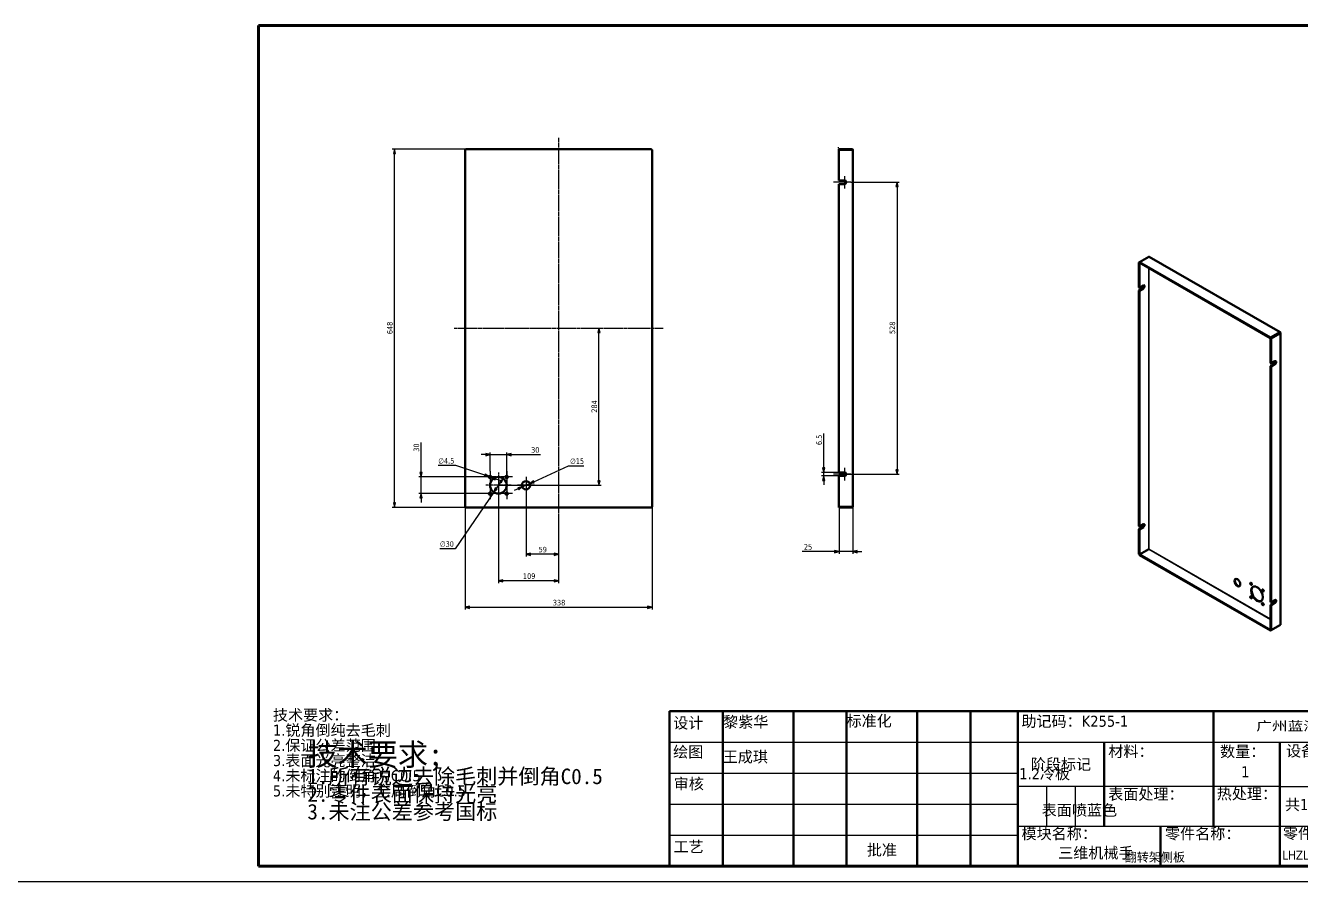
# Model space of a CAD drawing. Header units: millimetres. Extents: x 1472 to 285341, y -86221 to 5170.
# Drawn here: x 6975 to 9281, y -3300 to -1752 of the extents above; entities that cross this region are included whole.
import ezdxf
from ezdxf.enums import TextEntityAlignment as Align

# ---------------------------------------------------------------- set-up
doc = ezdxf.new("R2010")
doc.units = ezdxf.units.MM
doc.linetypes.add('CHAIN', pattern=[0.3543, 0.2362, -0.0295, 0.0591, -0.0295])
for name, color, linetype, lineweight, true_color in [('中心标记 (ISO)', 1, 'Continuous', 25, 0xff0000), ('中心线 (ISO)', 1, 'Continuous', 25, 0xff0000), ('尺寸 (ISO)', 5, 'Continuous', 25, 0x0000ff)]:
    doc.layers.add(name, color=color, linetype=linetype, lineweight=lineweight, true_color=true_color)
for name, color, linetype, lineweight in [('可见 (ISO)', 7, 'Continuous', 50), ('可见窄的 (ISO)', 7, 'Continuous', 35), ('图框 (ISO)', 7, 'Continuous', 70), ('标题 (ISO)', 7, 'Continuous', 50), ('符号 (ISO)', 7, 'Continuous', 25)]:
    doc.layers.add(name, color=color, linetype=linetype, lineweight=lineweight)
doc.styles.get("Standard").update_dxf_attribs({"font": 'arial.ttf'})
doc.styles.add('文本样式19', font='tahoma.ttf')
doc.styles.add('文本样式91', font='tahoma.ttf')
doc.styles.add('注释文本 (ISO)', font='tahoma.ttf')
doc.dimstyles.get("Standard").update_dxf_attribs({"dimtxt": 0.18, "dimasz": 0.18, "dimexe": 0.18, "dimexo": 0.0625, "dimgap": 0.09, "dimtad": 0, "dimtih": 1, "dimtoh": 1, "dimdec": 4, "dimzin": 0, "dimdsep": 46, "dimtxsty": 'Standard', "dimcen": 0.09, "dimadec": 0, "dimazin": 0, "dimtfac": 1, "dimtdec": 4, "dimtofl": 0, "dimtmove": 0, "dimatfit": 3, "dimfxl": 0, "dimtolj": 1, "dimtzin": 0, "dimarcsym": 0})
doc.dimstyles.new('默认 (GB)', dxfattribs={"dimscale": 4, "dimtxt": 2.5, "dimasz": 2, "dimexe": 1, "dimexo": 0, "dimgap": 0.75, "dimtad": 1, "dimtoh": 1, "dimrnd": 1e-08, "dimdsep": 46, "dimtxsty": '注释文本 (ISO)', "dimblk": 'Filled-1', "dimcen": 0.09, "dimdle": 10, "dimclrd": 256, "dimclre": 256, "dimclrt": 256, "dimaunit": 1, "dimazin": 2, "dimtfac": 0.8, "dimtdec": 3, "dimtmove": 0, "dimatfit": 3, "dimldrblk": 'Filled-2', "dimfxl": 0, "dimtolj": 1, "dimtzin": 0, "dimlwd": -1, "dimlwe": -1, "dimarcsym": 0})

# ---------------------------------------------------------------- blocks, each defined once
blk = doc.blocks.new('图框 A3-A4')
at = {"layer": '图框 (ISO)'}
for p, q in [((287, 200), (10, 200)), ((10, 200), (10, 10)), ((287, 10), (287, 200)), ((10, 10), (287, 10))]:
    blk.add_line(p, q, dxfattribs=at)
blk = doc.blocks.new('标题栏 GB1')
at = {"layer": '标题 (ISO)'}
for p, q in [((361.15, 211.7), (366.21, 218.12)), ((361.15, 211.7), (359.01, 214.46)), ((359.01, 214.46), (363.33, 214.46)), ((194.57, 65.23), (194.57, 72.23)), ((194.57, 72.23), (378.57, 72.23)), ((206.57, 65.23), (206.57, 72.23)), ((222.57, 65.23), (222.57, 72.23)), ((234.57, 65.23), (234.57, 72.23)), ((250.57, 65.23), (250.57, 72.23)), ((262.57, 65.23), (262.57, 72.23)), ((273.31, 65.23), (273.31, 72.23)), ((317.57, 65.23), (317.57, 72.23)), ((378.57, 72.23), (378.57, 65.23)), ((194.57, 37.23), (194.57, 65.23)), ((206.57, 37.23), (206.57, 65.23)), ((222.57, 44.23), (222.57, 65.23)), ((234.57, 37.23), (234.57, 65.23)), ((250.57, 37.23), (250.57, 65.23)), ((262.57, 37.23), (262.57, 65.23)), ((273.31, 65.23), (273.31, 37.23)), ((317.57, 55.23), (317.57, 65.23)), ((378.57, 65.23), (378.57, 37.23)), ((317.57, 55.23), (317.57, 46.23)), ((366.57, 53.06), (362.57, 52.06)), ((362.57, 52.06), (362.57, 49.06)), ((366.57, 48.06), (366.57, 53.06)), ((362.57, 49.06), (366.57, 48.06)), ((305.57, 46.23), (305.57, 37.23)), ((222.57, 44.23), (222.57, 37.23)), ((378.57, 37.23), (194.57, 37.23))]:
    blk.add_line(p, q, dxfattribs=at)
at = {"layer": '标题 (ISO)', "lineweight": 25}
for p, q in [((194.57, 65.23), (273.31, 65.23)), ((273.31, 65.23), (378.57, 65.23)), ((194.57, 58.23), (273.31, 58.23)), ((332.57, 55.23), (273.31, 55.23)), ((279.81, 55.23), (279.81, 46.23)), ((286.31, 55.23), (286.31, 46.23)), ((332.57, 55.23), (378.57, 55.23)), ((358.57, 55.23), (358.57, 46.23)), ((372.58, 53.56), (372.58, 47.56)), ((194.57, 51.23), (273.31, 51.23)), ((361.32, 50.56), (367.88, 50.56)), ((368.55, 50.56), (370.07, 50.56)), ((370.07, 50.56), (376.97, 50.56)), ((273.31, 46.23), (378.57, 46.23)), ((358.57, 46.23), (358.57, 37.23)), ((194.57, 44.23), (273.31, 44.23))]:
    blk.add_line(p, q, dxfattribs=at)
at = {"layer": '标题 (ISO)', "lineweight": 50}
for p, q in [((292.81, 65.23), (292.81, 46.23)), ((332.57, 65.23), (332.57, 37.23))]:
    blk.add_line(p, q, dxfattribs=at)
at = {"layer": '标题 (ISO)'}
for radius in [2.5, 1.5]:
    blk.add_circle((372.57, 50.56), radius, dxfattribs=at)
at = {"layer": '标题 (ISO)', "style": '注释文本 (ISO)'}
blk.add_text('阶段标记', height=2.5, dxfattribs=at).set_placement((283.06, 60.23), align=Align.MIDDLE_CENTER)
for s, insert, char_height, attachment_point in [('\\fTahoma|b0|i0;\\H3.5000;6.3', (357.6, 220.71), 3.5, 1), ('\\fTahoma|b0|i0;\\H3.5000;其余', (347.8, 213.91), 3.5, 1), ('\\fTahoma|b0|i0;设计', (195.38, 70.83), 2.5, 1), ('\\f仿宋|b0|i0;\\H2.5000;黎紫华', (206.66, 71.05), 2.5, 1), ('\\fTahoma|b0|i0;标准化', (234.57, 71.28), 2.5, 1), ('助记码：K255-1', (274.11, 71.21), 2.5, 1), ('\\fTahoma|b0|i0;\\W1.30;\\H2.0000;广州\\fArial|b0|i0;\\W1.30;\\H2.0000;蓝海\\fTahoma|b0|i0;\\W1.30;\\H2.0000;智能科技有限公司', (348.5, 68.73), 2, 5), ('\\fTahoma|b0|i0;绘图', (195.35, 64.28), 2.5, 1), ('\\fTahoma|b0|i0;材料：', (293.76, 64.39), 2.5, 1), ('\\fTahoma|b0|i0;数量：', (319.04, 64.37), 2.5, 1), ('\\fTahoma|b0|i0;设备名称：', (333.96, 64.5), 2.5, 1), ('保温杯生产', (342.05, 60.22), 2.5, 1), ('\\fTahoma|b0|i0;审核', (195.48, 57.07), 2.5, 1), ('\\fTahoma|b0|i0;热处理：', (318.29, 54.82), 2.5, 1), ('\\fTahoma|b0|i0;模块名称：', (274.14, 45.81), 2.5, 1), ('\\fTahoma|b0|i0;零件名称：', (306.59, 45.8), 2.5, 1), ('\\fTahoma|b0|i0;零件代号：', (333.25, 45.9), 2.5, 1), ('\\fTahoma|b0|i0;批准', (242.57, 40.73), 2.5, 5), ('三维机械手', (282.42, 41.45), 2.5, 1), ('1', (364.63, 42.81), 2.5, 1)]:
    blk.add_mtext(s, dxfattribs=dict(at, insert=insert, char_height=char_height, attachment_point=attachment_point))
at = {"layer": '标题 (ISO)', "insert": (104.85, 72.61), "char_height": 2.5, "attachment_point": 1, "line_spacing_factor": 0.823237, "style": '注释文本 (ISO)'}
blk.add_mtext('\\fTahoma|b0|i0;技术要求：\\P1.锐角倒纯去毛刺\\P2.保证公差范围\\P3.表面光亮整洁\\P4.未标注的倒角为C0.5\\P5.未特别注明，全周倒角C0.5\\P', dxfattribs=at)
at = {"layer": '标题 (ISO)', "char_height": 2.5, "attachment_point": 1, "style": '注释文本 (ISO)'}
for s, insert, width in [('\\f仿宋|b0|i0;\\H2.5000;王成琪', (206.57, 63.16), 11.2281), ('\\fTahoma|b0|i0;表面处理：', (293.74, 54.71), 17.19), ('\\fTahoma|b0|i0;  共   套', (358.32, 43.18), 17.7919), ('\\fTahoma|b0|i0;工艺', (195.45, 42.85), 6.876)]:
    blk.add_mtext(s, dxfattribs=dict(at, insert=insert, width=width))
at = {"layer": '标题 (ISO)', "insert": (333.72, 52.37), "char_height": 2.5, "width": 27.2374, "attachment_point": 1, "line_spacing_factor": 0.987884, "style": '注释文本 (ISO)'}
blk.add_mtext('共10 张 第7 张', dxfattribs=at)
at = {"layer": '标题 (ISO)'}
for tag, p, height, style in [('材料_001', (293.5, 56.7), 2.5, '注释文本 (ISO)'), ('描述_001', (333.1, 38.7), 2, '文本样式91'), ('零件代号_001', (306.4, 37.87), 2, '文本样式91')]:
    blk.add_attdef(tag, p, '', height=height, dxfattribs=dict(at, style=style))
at = {"layer": '标题 (ISO)', "style": '文本样式91'}
blk.add_attdef('热处理', text='', height=2, dxfattribs=at).set_placement((318.2, 50.63), align=Align.TOP_LEFT)
at = {"layer": '标题 (ISO)', "style": '文本样式19'}
for tag, p in [('工程核准人', (256.57, 40.73)), ('工程批准日期', (267.94, 40.73))]:
    blk.add_attdef(tag, text='', height=1, dxfattribs=at).set_placement(p, align=Align.MIDDLE_CENTER)
blk = doc.blocks.new('Filled-1')
at = {"color": 0}
for p, q in [((0, 0), (-1, 0.25)), ((-1, 0.25), (-1, -0.25)), ((-1, 0), (0, 0)), ((-1, -0.25), (0, 0))]:
    blk.add_line(p, q, dxfattribs=at)
at = {"color": 0, "flags": 128}
blk.add_lwpolyline([(-1, -0.25), (0, 0), (-1, 0.25), (-1, -0.25)], dxfattribs=at)
at = {"color": 0}
blk.add_solid([(-1, -0.25), (0, 0), (-1, 0.25), (-1, -0.25)], dxfattribs=at)
blk = doc.blocks.new('*D444')
at = {"layer": 'Defpoints', "color": 0, "transparency": 16777216}
for p in [(7770.3, -2622.4), (8108.3, -2622.4), (8108.3, -2804.4)]:
    blk.add_point(p, dxfattribs=at)
at = {"layer": '尺寸 (ISO)', "transparency": 16777216}
for p, q in [((7770.3, -2622.4), (7770.3, -2808.4)), ((8108.3, -2622.4), (8108.3, -2808.4)), ((7778.3, -2804.4), (8100.3, -2804.4))]:
    blk.add_line(p, q, dxfattribs=at)
at = {"layer": '尺寸 (ISO)', "transparency": 16777216, "xscale": 8, "yscale": 8, "zscale": 8, "rotation": 180}
blk.add_blockref('Filled-1', (7770.3, -2804.4), dxfattribs=at)
at = {"layer": '尺寸 (ISO)', "transparency": 16777216, "xscale": 8, "yscale": 8, "zscale": 8}
blk.add_blockref('Filled-1', (8108.3, -2804.4), dxfattribs=at)
at = {"layer": '尺寸 (ISO)', "transparency": 16777216, "insert": (7928.8, -2790.9), "char_height": 10, "attachment_point": 1, "style": '注释文本 (ISO)'}
blk.add_mtext('\\A1;338', dxfattribs=at)
blk = doc.blocks.new('Filled-2')
at = {"color": 0}
for p, q in [((0, 0), (-1, 0.125)), ((-1, 0.125), (-1, -0.125)), ((-1, 0), (0, 0)), ((-1, -0.125), (0, 0))]:
    blk.add_line(p, q, dxfattribs=at)
at = {"color": 0, "flags": 128}
blk.add_lwpolyline([(-1, -0.125), (0, 0), (-1, 0.125), (-1, -0.125)], dxfattribs=at)
at = {"color": 0}
blk.add_solid([(-1, -0.125), (0, 0), (-1, 0.125), (-1, -0.125)], dxfattribs=at)
blk = doc.blocks.new('*D445')
at = {"layer": 'Defpoints', "color": 0, "transparency": 16777216}
for p in [(7642.3, -1975.6), (7771.6, -1975.6), (7771.6, -2623.6)]:
    blk.add_point(p, dxfattribs=at)
at = {"layer": '尺寸 (ISO)', "transparency": 16777216}
for p, q in [((7771.6, -1975.6), (7638.3, -1975.6)), ((7642.3, -2615.6), (7642.3, -1983.6)), ((7771.6, -2623.6), (7638.3, -2623.6))]:
    blk.add_line(p, q, dxfattribs=at)
at = {"layer": '尺寸 (ISO)', "transparency": 16777216, "xscale": 8, "yscale": 8, "zscale": 8}
for p, rotation in [((7642.3, -1975.6), 90), ((7642.3, -2623.6), 270)]:
    blk.add_blockref('Filled-1', p, dxfattribs=dict(at, rotation=rotation))
at = {"layer": '尺寸 (ISO)', "transparency": 16777216, "insert": (7628.9, -2310.4), "char_height": 10, "attachment_point": 1, "rotation": 90, "style": '注释文本 (ISO)'}
blk.add_mtext('\\A1;648', dxfattribs=at)
blk = doc.blocks.new('*D446')
at = {"layer": 'Defpoints', "color": 0, "transparency": 16777216}
for p in [(8446.5, -2622.4), (8471.5, -2622.3), (8471.5, -2703.6)]:
    blk.add_point(p, dxfattribs=at)
at = {"layer": '尺寸 (ISO)', "transparency": 16777216}
for p, q in [((8446.5, -2622.4), (8446.5, -2707.6)), ((8471.5, -2622.3), (8471.5, -2707.6)), ((8438.5, -2703.6), (8380, -2703.6)), ((8471.5, -2703.6), (8446.5, -2703.6)), ((8479.5, -2703.6), (8487.5, -2703.6))]:
    blk.add_line(p, q, dxfattribs=at)
at = {"layer": '尺寸 (ISO)', "transparency": 16777216, "xscale": 8, "yscale": 8, "zscale": 8}
blk.add_blockref('Filled-1', (8446.5, -2703.6), dxfattribs=at)
at = {"layer": '尺寸 (ISO)', "transparency": 16777216, "xscale": 8, "yscale": 8, "zscale": 8, "rotation": 180}
blk.add_blockref('Filled-1', (8471.5, -2703.6), dxfattribs=at)
at = {"layer": '尺寸 (ISO)', "transparency": 16777216, "insert": (8383, -2690.2), "char_height": 10, "attachment_point": 1, "style": '注释文本 (ISO)'}
blk.add_mtext('\\A1;25', dxfattribs=at)
blk = doc.blocks.new('*D447')
at = {"layer": 'Defpoints', "color": 0, "transparency": 16777216}
for p in [(7880.3, -2583.6), (7939.3, -2643.6), (7880.3, -2708.4)]:
    blk.add_point(p, dxfattribs=at)
at = {"layer": '尺寸 (ISO)', "transparency": 16777216}
for p, q in [((7880.3, -2583.6), (7880.3, -2712.4)), ((7939.3, -2643.6), (7939.3, -2712.4)), ((7931.3, -2708.4), (7888.3, -2708.4))]:
    blk.add_line(p, q, dxfattribs=at)
at = {"layer": '尺寸 (ISO)', "transparency": 16777216, "xscale": 8, "yscale": 8, "zscale": 8, "rotation": 180}
blk.add_blockref('Filled-1', (7880.3, -2708.4), dxfattribs=at)
at = {"layer": '尺寸 (ISO)', "transparency": 16777216, "xscale": 8, "yscale": 8, "zscale": 8}
blk.add_blockref('Filled-1', (7939.3, -2708.4), dxfattribs=at)
at = {"layer": '尺寸 (ISO)', "transparency": 16777216, "insert": (7903.1, -2695), "char_height": 10, "attachment_point": 1, "style": '注释文本 (ISO)'}
blk.add_mtext('\\A1;59', dxfattribs=at)
blk = doc.blocks.new('*D448')
at = {"layer": 'Defpoints', "color": 0, "transparency": 16777216}
for p in [(7830.3, -2583.6), (7939.3, -2643.6), (7830.3, -2756.4)]:
    blk.add_point(p, dxfattribs=at)
at = {"layer": '尺寸 (ISO)', "transparency": 16777216}
for p, q in [((7830.3, -2583.6), (7830.3, -2760.4)), ((7939.3, -2643.6), (7939.3, -2760.4)), ((7931.3, -2756.4), (7838.3, -2756.4))]:
    blk.add_line(p, q, dxfattribs=at)
at = {"layer": '尺寸 (ISO)', "transparency": 16777216, "xscale": 8, "yscale": 8, "zscale": 8, "rotation": 180}
blk.add_blockref('Filled-1', (7830.3, -2756.4), dxfattribs=at)
at = {"layer": '尺寸 (ISO)', "transparency": 16777216, "xscale": 8, "yscale": 8, "zscale": 8}
blk.add_blockref('Filled-1', (7939.3, -2756.4), dxfattribs=at)
at = {"layer": '尺寸 (ISO)', "transparency": 16777216, "insert": (7874.7, -2743), "char_height": 10, "attachment_point": 1, "style": '注释文本 (ISO)'}
blk.add_mtext('\\A1;109', dxfattribs=at)
blk = doc.blocks.new('*D449')
at = {"layer": 'Defpoints', "color": 0, "transparency": 16777216}
for p in [(8467.7, -2035.6), (8456.5, -2563.6), (8551.5, -2563.6)]:
    blk.add_point(p, dxfattribs=at)
at = {"layer": '尺寸 (ISO)', "transparency": 16777216}
for p, q in [((8467.7, -2035.6), (8555.5, -2035.6)), ((8551.5, -2043.6), (8551.5, -2555.6)), ((8456.5, -2563.6), (8555.5, -2563.6))]:
    blk.add_line(p, q, dxfattribs=at)
at = {"layer": '尺寸 (ISO)', "transparency": 16777216, "xscale": 8, "yscale": 8, "zscale": 8}
for p, rotation in [((8551.5, -2035.6), 90), ((8551.5, -2563.6), 270)]:
    blk.add_blockref('Filled-1', p, dxfattribs=dict(at, rotation=rotation))
at = {"layer": '尺寸 (ISO)', "transparency": 16777216, "insert": (8538, -2310.2), "char_height": 10, "attachment_point": 1, "rotation": 90, "style": '注释文本 (ISO)'}
blk.add_mtext('\\A1;528', dxfattribs=at)
blk = doc.blocks.new('*D450')
at = {"layer": 'Defpoints', "color": 0, "transparency": 16777216}
for p in [(8012.3, -2299.6), (8012.3, -2299.6), (7830.3, -2583.6)]:
    blk.add_point(p, dxfattribs=at)
at = {"layer": '尺寸 (ISO)', "transparency": 16777216}
for p, q in [((8012.3, -2575.6), (8012.3, -2307.6)), ((7830.3, -2583.6), (8016.3, -2583.6))]:
    blk.add_line(p, q, dxfattribs=at)
at = {"layer": '尺寸 (ISO)', "transparency": 16777216, "xscale": 8, "yscale": 8, "zscale": 8}
for p, rotation in [((8012.3, -2299.6), 90), ((8012.3, -2583.6), 270)]:
    blk.add_blockref('Filled-1', p, dxfattribs=dict(at, rotation=rotation))
at = {"layer": '尺寸 (ISO)', "transparency": 16777216, "insert": (7998.8, -2452.4), "char_height": 10, "attachment_point": 1, "rotation": 90, "style": '注释文本 (ISO)'}
blk.add_mtext('\\A1;284', dxfattribs=at)
blk = doc.blocks.new('*D451')
at = {"layer": 'Defpoints', "color": 0, "transparency": 16777216}
for p in [(7815.3, -2528.2), (7815.3, -2558.4), (7845.3, -2568.6)]:
    blk.add_point(p, dxfattribs=at)
at = {"layer": '尺寸 (ISO)', "transparency": 16777216}
for p, q in [((7807.3, -2528.2), (7799.3, -2528.2)), ((7815.3, -2558.4), (7815.3, -2524.2)), ((7815.3, -2528.2), (7845.3, -2528.2)), ((7845.3, -2568.6), (7845.3, -2524.2)), ((7853.3, -2528.2), (7906.3, -2528.2))]:
    blk.add_line(p, q, dxfattribs=at)
at = {"layer": '尺寸 (ISO)', "transparency": 16777216, "xscale": 8, "yscale": 8, "zscale": 8}
blk.add_blockref('Filled-1', (7815.3, -2528.2), dxfattribs=at)
at = {"layer": '尺寸 (ISO)', "transparency": 16777216, "xscale": 8, "yscale": 8, "zscale": 8, "rotation": 180}
blk.add_blockref('Filled-1', (7845.3, -2528.2), dxfattribs=at)
at = {"layer": '尺寸 (ISO)', "transparency": 16777216, "insert": (7889.5, -2514.8), "char_height": 10, "attachment_point": 1, "style": '注释文本 (ISO)'}
blk.add_mtext('\\A1;30', dxfattribs=at)
blk = doc.blocks.new('*D452')
at = {"layer": 'Defpoints', "color": 0, "transparency": 16777216}
for p in [(7815.3, -2568.6), (7690.3, -2598.6), (7805.1, -2598.6)]:
    blk.add_point(p, dxfattribs=at)
at = {"layer": '尺寸 (ISO)', "transparency": 16777216}
for p, q in [((7690.3, -2560.6), (7690.3, -2506.2)), ((7815.3, -2568.6), (7686.3, -2568.6)), ((7690.3, -2598.6), (7690.3, -2568.6)), ((7805.1, -2598.6), (7686.3, -2598.6)), ((7690.3, -2606.6), (7690.3, -2614.6))]:
    blk.add_line(p, q, dxfattribs=at)
at = {"layer": '尺寸 (ISO)', "transparency": 16777216, "xscale": 8, "yscale": 8, "zscale": 8}
for p, rotation in [((7690.3, -2568.6), 270), ((7690.3, -2598.6), 90)]:
    blk.add_blockref('Filled-1', p, dxfattribs=dict(at, rotation=rotation))
at = {"layer": '尺寸 (ISO)', "transparency": 16777216, "insert": (7676.9, -2523), "char_height": 10, "attachment_point": 1, "rotation": 90, "style": '注释文本 (ISO)'}
blk.add_mtext('\\A1;30', dxfattribs=at)
blk = doc.blocks.new('*D453')
at = {"layer": 'Defpoints', "color": 0, "transparency": 16777216}
for p in [(7887.2, -2580.5), (7873.5, -2586.7)]:
    blk.add_point(p, dxfattribs=at)
at = {"layer": '尺寸 (ISO)', "transparency": 16777216}
for p, q in [((7894.4, -2577.2), (7957, -2548.8)), ((7957, -2548.8), (7984.6, -2548.8)), ((7873.5, -2586.7), (7887.2, -2580.5)), ((7866.2, -2590), (7858.9, -2593.4))]:
    blk.add_line(p, q, dxfattribs=at)
at = {"layer": '尺寸 (ISO)', "transparency": 16777216, "xscale": 8, "yscale": 8, "zscale": 8}
for p, rotation in [((7887.2, -2580.5), 204.4415570794683), ((7873.5, -2586.7), 24.44155707946832)]:
    blk.add_blockref('Filled-1', p, dxfattribs=dict(at, rotation=rotation))
at = {"layer": '尺寸 (ISO)', "transparency": 16777216, "insert": (7960, -2535), "char_height": 10, "attachment_point": 1, "style": '注释文本 (ISO)'}
blk.add_mtext('\\A1;∅15', dxfattribs=at)
blk = doc.blocks.new('*D454')
at = {"layer": 'Defpoints', "color": 0, "transparency": 16777216}
for p in [(7838.8, -2571.2), (7821.9, -2596)]:
    blk.add_point(p, dxfattribs=at)
at = {"layer": '尺寸 (ISO)', "transparency": 16777216}
for p, q in [((7834.3, -2577.8), (7826.4, -2589.4)), ((7821.9, -2596), (7752.2, -2698.6)), ((7752.2, -2698.6), (7724.5, -2698.6))]:
    blk.add_line(p, q, dxfattribs=at)
at = {"layer": '尺寸 (ISO)', "transparency": 16777216, "xscale": 8, "yscale": 8, "zscale": 8}
for p, rotation in [((7838.8, -2571.2), 55.80459572413782), ((7821.9, -2596), 235.8045957241378)]:
    blk.add_blockref('Filled-1', p, dxfattribs=dict(at, rotation=rotation))
at = {"layer": '尺寸 (ISO)', "transparency": 16777216, "insert": (7724.5, -2684.8), "char_height": 10, "attachment_point": 1, "style": '注释文本 (ISO)'}
blk.add_mtext('\\A1;∅30', dxfattribs=at)
blk = doc.blocks.new('*D455')
at = {"layer": 'Defpoints', "color": 0, "transparency": 16777216}
for p in [(7813.2, -2567.9), (7817.5, -2569.3)]:
    blk.add_point(p, dxfattribs=at)
at = {"layer": '尺寸 (ISO)', "transparency": 16777216}
for p, q in [((7753.4, -2548.2), (7721.6, -2548.2)), ((7805.6, -2565.4), (7753.4, -2548.2)), ((7817.5, -2569.3), (7813.2, -2567.9)), ((7825.1, -2571.9), (7832.7, -2574.4))]:
    blk.add_line(p, q, dxfattribs=at)
at = {"layer": '尺寸 (ISO)', "transparency": 16777216, "xscale": 8, "yscale": 8, "zscale": 8}
for p, rotation in [((7813.2, -2567.9), 341.7094959165041), ((7817.5, -2569.3), 161.7094959165041)]:
    blk.add_blockref('Filled-1', p, dxfattribs=dict(at, rotation=rotation))
at = {"layer": '尺寸 (ISO)', "transparency": 16777216, "insert": (7721.6, -2534.4), "char_height": 10, "attachment_point": 1, "style": '注释文本 (ISO)'}
blk.add_mtext('\\A1;∅4.5', dxfattribs=at)
blk = doc.blocks.new('*D456')
at = {"layer": 'Defpoints', "color": 0, "transparency": 16777216}
for p in [(8418.9, -2566.9), (8446.5, -2560.4), (8446.5, -2566.9)]:
    blk.add_point(p, dxfattribs=at)
at = {"layer": '尺寸 (ISO)', "transparency": 16777216}
for p, q in [((8418.9, -2552.4), (8418.9, -2490.1)), ((8446.5, -2560.4), (8414.9, -2560.4)), ((8446.5, -2566.9), (8414.9, -2566.9)), ((8418.9, -2566.9), (8418.9, -2560.4)), ((8418.9, -2574.9), (8418.9, -2582.9))]:
    blk.add_line(p, q, dxfattribs=at)
at = {"layer": '尺寸 (ISO)', "transparency": 16777216, "xscale": 8, "yscale": 8, "zscale": 8}
for p, rotation in [((8418.9, -2560.4), 270), ((8418.9, -2566.9), 90)]:
    blk.add_blockref('Filled-1', p, dxfattribs=dict(at, rotation=rotation))
at = {"layer": '尺寸 (ISO)', "transparency": 16777216, "insert": (8405.5, -2511), "char_height": 10, "attachment_point": 1, "rotation": 90, "style": '注释文本 (ISO)'}
blk.add_mtext('\\A1;6.5', dxfattribs=at)
blk = doc.blocks.new('加工')
at = {"layer": '符号 (ISO)', "insert": (-36.68, 11.05), "char_height": 2.5, "width": 80.4946, "attachment_point": 1, "line_spacing_factor": 0.683636, "style": '注释文本 (ISO)'}
blk.add_mtext('{\\fFangSong|b0|i0|c134|p49;\\H2x;技术要求\\fFangSong|b0|i0|c0|p49;;\\P\\H0.7x;1.\\fFangSong|b0|i0|c134|p49;所有锐边去除毛刺并倒角\\fFangSong|b0|i0|c0|p49;C0.5\\H2.12498x; \\H0.47059x;\\P2.\\fFangSong|b0|i0|c134|p49;零件表面保持光亮\\H1.84035x; \\H0.54337x;\\P\\fFangSong|b0|i0|c0|p49;3.\\fFangSong|b0|i0|c134|p49;未注公差参考国标\\H1.80945x; }', dxfattribs=at)
blk = doc.blocks.new('*D443')
at = {"color": 0, "lineweight": -2, "transparency": 16777216}
for p, q in [((8446.4, -1975.6), (8445.3, -1975.6)), ((8446.4, -1976.8), (8445.3, -1976.8)), ((8445.5, -1973.8), (8445.5, -1972)), ((8445.5, -1978.6), (8445.5, -1980.4))]:
    blk.add_line(p, q, dxfattribs=at)
at = {"color": 0, "transparency": 16777216}
for points in [[(8445.2, -1973.8), (8445.8, -1973.8), (8445.5, -1975.6)], [(8445.2, -1978.6), (8445.8, -1978.6), (8445.5, -1976.8)]]:
    blk.add_solid(points, dxfattribs=at)
at = {"layer": 'Defpoints', "color": 0, "transparency": 16777216}
for p in [(8445.5, -1975.6), (8446.5, -1975.6), (8446.5, -1976.8)]:
    blk.add_point(p, dxfattribs=at)
at = {"color": 0, "transparency": 16777216, "insert": (8445.5, -1976.2), "char_height": 0.25, "attachment_point": 5}
blk.add_mtext('\\A1;1.2000', dxfattribs=at)

msp = doc.modelspace()

# ---------------------------------------------------------------- linework, layer by layer
msp.add_line((2134.45746, -3300.18267), (59424.02574, -3300.18267))
at = {"layer": '中心标记 (ISO)', "linetype": 'CHAIN', "ltscale": 3.125171}
for p, q in [((8456.47638, -2024.38579), (8456.47638, -2046.88579)), ((8456.47638, -2552.38579), (8456.47638, -2574.88579))]:
    msp.add_line(p, q, dxfattribs=at)
at = {"layer": '中心标记 (ISO)', "linetype": 'CHAIN', "ltscale": 4.340554}
for p, q in [((8467.72638, -2035.63579), (8436.47638, -2035.63579)), ((8467.72638, -2563.63579), (8436.47638, -2563.63579))]:
    msp.add_line(p, q, dxfattribs=at)
at = {"layer": '中心标记 (ISO)', "linetype": 'CHAIN', "ltscale": 2.847369}
for p, q in [((7815.33156, -2558.38579), (7815.33156, -2578.88579)), ((7845.33156, -2558.38579), (7845.33156, -2578.88579)), ((7825.58156, -2568.63579), (7805.08156, -2568.63579)), ((7855.58156, -2568.63579), (7835.08156, -2568.63579)), ((7825.58156, -2598.63579), (7805.08156, -2598.63579)), ((7815.33156, -2588.38579), (7815.33156, -2608.88579)), ((7855.58156, -2598.63579), (7835.08156, -2598.63579)), ((7845.33156, -2588.38579), (7845.33156, -2608.88579))]:
    msp.add_line(p, q, dxfattribs=at)
at = {"layer": '中心标记 (ISO)', "linetype": 'CHAIN', "ltscale": 6.389343}
for p, q in [((7830.33156, -2560.63579), (7830.33156, -2606.63579)), ((7853.33156, -2583.63579), (7807.33156, -2583.63579))]:
    msp.add_line(p, q, dxfattribs=at)
at = {"layer": '中心标记 (ISO)', "linetype": 'CHAIN', "ltscale": 4.305829}
for p, q in [((7880.33156, -2568.13579), (7880.33156, -2599.13579)), ((7895.83156, -2583.63579), (7864.83156, -2583.63579))]:
    msp.add_line(p, q, dxfattribs=at)
at = {"layer": '中心线 (ISO)', "linetype": 'CHAIN', "ltscale": 23.990969}
for p, q in [((7939.33156, -1955.63579), (7939.33156, -2643.63579)), ((7750.33156, -2299.63579), (8128.33156, -2299.63579))]:
    msp.add_line(p, q, dxfattribs=at)
at = {"layer": '可见 (ISO)'}
for p, q in [((7770.33156, -2622.36508), (7770.33156, -1976.9065)), ((7771.53156, -1976.9065), (7770.33156, -1976.9065)), ((7771.60227, -1975.63579), (8107.06085, -1975.63579)), ((7771.60227, -1976.83579), (7771.60227, -1975.63579)), ((8107.06085, -1976.83579), (8107.06085, -1975.63579)), ((8107.13156, -1976.9065), (8108.33156, -1976.9065)), ((8108.33156, -1976.9065), (8108.33156, -2622.36508)), ((8470.17638, -1975.63579), (8446.47638, -1975.63579)), ((8446.47638, -1976.83579), (8446.47638, -1975.63579)), ((8470.17638, -1976.83579), (8446.47638, -1976.83579)), ((8446.47638, -2032.38579), (8446.47638, -1976.9065)), ((8446.47638, -1976.9065), (8470.17638, -1976.9065)), ((8470.17638, -1976.83579), (8470.17638, -1975.63579)), ((8471.47638, -1976.93579), (8471.47638, -2622.33579)), ((8446.47638, -2032.38579), (8456.47638, -2032.38579)), ((8456.47638, -2038.88579), (8446.47638, -2038.88579)), ((8446.47638, -2560.38579), (8446.47638, -2038.88579)), ((8990.04878, -2180.07524), (8989.15025, -2180.59266)), ((8989.15025, -2180.59266), (8989.15025, -2225.9496)), ((8989.99878, -2181.0813), (8989.15025, -2180.59266)), ((8990.04897, -2181.05239), (8989.99878, -2181.0813)), ((8989.99878, -2181.0813), (8989.99878, -2226.43823)), ((8990.04878, -2180.07123), (9006.80721, -2170.42069)), ((9227.25381, -2316.66852), (8990.04878, -2180.07123)), ((8990.04878, -2181.05228), (8990.04878, -2180.07123)), ((9227.25381, -2317.64958), (8990.04878, -2181.05228)), ((9007.46628, -2170.36289), (9244.65066, -2306.94829)), ((8989.15025, -2225.9496), (8989.99878, -2226.43823)), ((8989.15025, -2231.26365), (8996.22132, -2227.1917)), ((8989.99878, -2231.75229), (8989.15025, -2231.26365)), ((8989.15025, -2231.26365), (8989.15025, -2657.61448)), ((8989.99878, -2226.43823), (8997.06985, -2222.36628)), ((8997.06985, -2227.68033), (8989.99878, -2231.75229)), ((8989.99878, -2231.75229), (8989.99878, -2658.10311)), ((9244.01224, -2307.01798), (9227.25381, -2316.66852)), ((9244.01224, -2307.99904), (9227.25381, -2317.64958)), ((9227.25381, -2317.64958), (9227.25381, -2316.66852)), ((9244.06224, -2308.08564), (9227.30381, -2317.73618)), ((9227.30381, -2363.09311), (9227.30381, -2317.73618)), ((9227.30381, -2317.73618), (9228.15234, -2318.22482)), ((9228.15234, -2318.22482), (9244.91077, -2308.57428)), ((9228.15234, -2363.58175), (9228.15234, -2318.22482)), ((9244.01224, -2307.99904), (9244.01224, -2307.01798)), ((9244.06224, -2308.02815), (9244.91077, -2307.53951)), ((9244.06224, -2308.08564), (9244.91077, -2308.57428)), ((9245.29153, -2308.0569), (9245.29153, -2835.72576)), ((9227.30381, -2363.09311), (9228.15234, -2363.58175)), ((9227.30381, -2368.40717), (9234.37488, -2364.33521)), ((9228.15234, -2368.89581), (9227.30381, -2368.40717)), ((9227.30381, -2794.758), (9227.30381, -2368.40717)), ((9228.15234, -2363.58175), (9235.22341, -2359.50979)), ((9235.22341, -2364.82385), (9228.15234, -2368.89581)), ((9228.15234, -2795.24663), (9228.15234, -2368.89581)), ((8446.47638, -2560.38579), (8456.47638, -2560.38579)), ((8456.47638, -2566.88579), (8446.47638, -2566.88579)), ((8446.47638, -2622.36508), (8446.47638, -2566.88579)), ((7771.53156, -2622.36508), (7770.33156, -2622.36508)), ((7771.60227, -2622.43579), (7771.60227, -2623.63579)), ((8107.06085, -2623.63579), (7771.60227, -2623.63579)), ((8107.06085, -2622.43579), (8107.06085, -2623.63579)), ((8107.13156, -2622.36508), (8108.33156, -2622.36508)), ((8470.17638, -2622.36508), (8446.47638, -2622.36508)), ((8470.17638, -2622.43579), (8446.47638, -2622.43579)), ((8446.47638, -2622.43579), (8446.47638, -2623.63579)), ((8446.47638, -2623.63579), (8470.17638, -2623.63579)), ((8470.17638, -2622.43579), (8470.17638, -2623.63579)), ((8989.15025, -2657.61448), (8989.99878, -2658.10311)), ((8989.15025, -2662.92854), (8996.22132, -2658.85658)), ((8989.99878, -2663.41717), (8989.15025, -2662.92854)), ((8989.15025, -2662.92854), (8989.15025, -2708.28547)), ((8989.99878, -2658.10311), (8997.06985, -2654.03116)), ((8997.06985, -2659.34521), (8989.99878, -2663.41717)), ((8989.99878, -2663.41717), (8989.99878, -2708.7741)), ((8989.99878, -2708.7741), (8989.15025, -2708.28547)), ((9006.75721, -2699.12357), (8989.99878, -2708.7741)), ((9006.80721, -2699.21017), (8990.04878, -2708.86071)), ((8990.04878, -2708.86071), (9227.25381, -2845.458)), ((8990.04878, -2708.86071), (8990.04878, -2709.84176)), ((8990.04878, -2709.84176), (9227.25381, -2846.43906)), ((9227.30381, -2794.758), (9228.15234, -2795.24663)), ((9227.30381, -2800.07205), (9234.37488, -2796.0001)), ((9228.15234, -2800.56069), (9227.30381, -2800.07205)), ((9227.30381, -2845.42899), (9227.30381, -2800.07205)), ((9228.15234, -2795.24663), (9235.22341, -2791.17467)), ((9235.22341, -2796.48873), (9228.15234, -2800.56069)), ((9228.15234, -2845.91762), (9228.15234, -2800.56069)), ((9227.25381, -2846.43906), (9244.01224, -2836.78852)), ((9244.91077, -2836.26708), (9228.15234, -2845.91762)), ((9244.01224, -2836.78451), (9244.01224, -2836.78852)), ((9227.30401, -2845.4291), (9227.25381, -2845.458)), ((9227.25381, -2845.458), (9227.25381, -2846.43906)), ((9227.30381, -2845.42899), (9228.15234, -2845.91762))]:
    msp.add_line(p, q, dxfattribs=at)
for centre, radius in [((7815.33156, -2568.63579), 2.25), ((7830.33156, -2583.63579), 15), ((7845.33156, -2568.63579), 2.25), ((7880.33156, -2583.63579), 7.5), ((7815.33156, -2598.63579), 2.25), ((7845.33156, -2598.63579), 2.25)]:
    msp.add_circle(centre, radius, dxfattribs=at)
for centre in [(8456.47638, -2035.63579), (8456.47638, -2563.63579)]:
    msp.add_arc(centre, 3.25, 270, 90, dxfattribs=at)
for centre, major_axis, start_param, end_param in [((8996.22132, -2224.53467), (1.62185, 2.8164), 3.9250571086, 6.019560142), ((8997.06985, -2225.0233), (1.62185, 2.8164), 3.9250571086, 7.0666497622), ((9234.37488, -2361.67819), (1.62185, 2.8164), 3.9250571086, 6.019560142), ((9235.22341, -2362.16682), (1.62185, 2.8164), 3.9250571086, 7.0666497622), ((8996.22132, -2656.19955), (1.62185, 2.8164), 3.9250571086, 6.019560142), ((8997.06985, -2656.68819), (1.62185, 2.8164), 3.9250571086, 7.0666497622), ((9168.04827, -2759.28318), (-3.74274, 6.49938), 0.113160297, 3.0284323565), ((9192.797, -2761.27182), (-1.12282, 1.94981), 0.3859036447, 2.7556890089), ((9203.4036, -2779.64297), (-7.48548, 12.99875), 0.0564895108, 3.0851031428), ((9192.797, -2785.79824), (-1.12282, 1.94981), 0.3859036447, 2.7556890089), ((9214.01021, -2773.4877), (-1.12282, 1.94981), 0.3859036447, 2.7556890089), ((9234.37488, -2793.34307), (1.62185, 2.8164), 3.9250571086, 6.019560142), ((9235.22341, -2793.8317), (1.62185, 2.8164), 3.9250571086, 7.0666497622), ((9214.01021, -2798.01411), (-1.12282, 1.94981), 0.3859036447, 2.7556890089)]:
    msp.add_ellipse(centre, major_axis=major_axis, ratio=0.5780931159, start_param=start_param, end_param=end_param, dxfattribs=at)
for centre, major_axis in [((9167.19974, -2759.77182), (-3.74274, 6.49938)), ((9191.94847, -2761.76046), (-1.12282, 1.94981)), ((9202.55508, -2780.1316), (-7.48548, 12.99875)), ((9191.94847, -2786.28687), (-1.12282, 1.94981)), ((9213.16168, -2773.97633), (-1.12282, 1.94981)), ((9213.16168, -2798.50274), (-1.12282, 1.94981))]:
    msp.add_ellipse(centre, major_axis=major_axis, ratio=0.5780931159, dxfattribs=at)
for points, knots in [([(7770.33156, -1976.9065), (7770.33156, -1976.91466), (7770.74881, -1976.92281), (7771.29803, -1976.93096), (7771.4067, -1976.93257), (7771.51912, -1976.93418), (7771.63156, -1976.93579)], [0, 0, 0, 0, 1.3113398714, 1.3113398714, 1.3113398714, 1.5707963268, 1.5707963268, 1.5707963268, 1.5707963268]), ([(7771.63156, -1976.93579), (7771.62341, -1976.36755), (7771.61525, -1975.82509), (7771.6071, -1975.67931), (7771.60549, -1975.65046), (7771.60388, -1975.63579), (7771.60227, -1975.63579)], [0, 0, 0, 0, 1.3113398714, 1.3113398714, 1.3113398714, 1.5707963268, 1.5707963268, 1.5707963268, 1.5707963268]), ([(8107.06085, -1975.63579), (8107.05269, -1975.63579), (8107.04454, -1976.05304), (8107.03639, -1976.60227), (8107.03478, -1976.71094), (8107.03317, -1976.82336), (8107.03156, -1976.93579)], [0, 0, 0, 0, 1.3113398714, 1.3113398714, 1.3113398714, 1.5707963268, 1.5707963268, 1.5707963268, 1.5707963268]), ([(8107.03156, -1976.93579), (8107.5998, -1976.92764), (8108.14226, -1976.91949), (8108.28804, -1976.91134), (8108.31689, -1976.90973), (8108.33156, -1976.90812), (8108.33156, -1976.9065)], [0, 0, 0, 0, 1.3113398714, 1.3113398714, 1.3113398714, 1.5707963268, 1.5707963268, 1.5707963268, 1.5707963268]), ([(8471.47638, -1976.93579), (8471.47638, -1976.36755), (8471.05913, -1975.82509), (8470.5099, -1975.67931), (8470.40123, -1975.65046), (8470.28881, -1975.63579), (8470.17638, -1975.63579)], [0, 0, 0, 0, 1.3113398714, 1.3113398714, 1.3113398714, 1.5707963268, 1.5707963268, 1.5707963268, 1.5707963268]), ([(8470.17638, -1976.9065), (8470.74462, -1976.91466), (8471.28708, -1976.92281), (8471.43286, -1976.93096), (8471.46171, -1976.93257), (8471.47638, -1976.93418), (8471.47638, -1976.93579)], [0, 0, 0, 0, 1.3113398714, 1.3113398714, 1.3113398714, 1.5707963268, 1.5707963268, 1.5707963268, 1.5707963268]), ([(9244.91077, -2307.53951), (9244.91654, -2307.07826), (9244.62726, -2306.808), (9244.24466, -2306.91578), (9244.16896, -2306.9371), (9244.09061, -2306.97155), (9244.01224, -2307.01798)], [0, 0, 0, 0, 1.3113398714, 1.3113398714, 1.3113398714, 1.5707963268, 1.5707963268, 1.5707963268, 1.5707963268]), ([(9244.91077, -2308.57428), (9245.31258, -2308.34955), (9245.40112, -2307.96543), (9245.11584, -2307.68909), (9245.0594, -2307.63441), (9244.99027, -2307.58398), (9244.91077, -2307.53951)], [0, 0, 0, 0, 1.3113398714, 1.3113398714, 1.3113398714, 1.5707963268, 1.5707963268, 1.5707963268, 1.5707963268]), ([(7771.63156, -2622.33579), (7771.06331, -2622.34394), (7770.52085, -2622.3521), (7770.37507, -2622.36025), (7770.34622, -2622.36186), (7770.33156, -2622.36347), (7770.33156, -2622.36508)], [0, 0, 0, 0, 1.3113398714, 1.3113398714, 1.3113398714, 1.5707963268, 1.5707963268, 1.5707963268, 1.5707963268]), ([(7771.60227, -2623.63579), (7771.61042, -2623.63579), (7771.61857, -2623.21854), (7771.62672, -2622.66932), (7771.62833, -2622.56065), (7771.62994, -2622.44823), (7771.63156, -2622.33579)], [0, 0, 0, 0, 1.3113398714, 1.3113398714, 1.3113398714, 1.5707963268, 1.5707963268, 1.5707963268, 1.5707963268]), ([(8107.03156, -2622.33579), (8107.03971, -2622.90404), (8107.04786, -2623.4465), (8107.05601, -2623.59228), (8107.05762, -2623.62113), (8107.05923, -2623.63579), (8107.06085, -2623.63579)], [0, 0, 0, 0, 1.3113398714, 1.3113398714, 1.3113398714, 1.5707963268, 1.5707963268, 1.5707963268, 1.5707963268]), ([(8108.33156, -2622.36508), (8108.33156, -2622.35693), (8107.91431, -2622.34878), (8107.36508, -2622.34063), (8107.25641, -2622.33902), (8107.14399, -2622.33741), (8107.03156, -2622.33579)], [0, 0, 0, 0, 1.3113398714, 1.3113398714, 1.3113398714, 1.5707963268, 1.5707963268, 1.5707963268, 1.5707963268]), ([(8470.17638, -2623.63579), (8470.74462, -2623.63579), (8471.28708, -2623.21854), (8471.43286, -2622.66932), (8471.46171, -2622.56065), (8471.47638, -2622.44823), (8471.47638, -2622.33579)], [0, 0, 0, 0, 1.3113398714, 1.3113398714, 1.3113398714, 1.5707963268, 1.5707963268, 1.5707963268, 1.5707963268]), ([(8471.47638, -2622.33579), (8471.47638, -2622.34394), (8471.05913, -2622.3521), (8470.5099, -2622.36025), (8470.40123, -2622.36186), (8470.28881, -2622.36347), (8470.17638, -2622.36508)], [0, 0, 0, 0, 1.3113398714, 1.3113398714, 1.3113398714, 1.5707963268, 1.5707963268, 1.5707963268, 1.5707963268]), ([(9245.2826, -2835.72629), (9245.28454, -2835.85991), (9245.23026, -2835.99342), (9245.11584, -2836.1096), (9245.0594, -2836.16691), (9244.99027, -2836.21998), (9244.91077, -2836.26708)], [0.7853981634, 0.7853981634, 0.7853981634, 0.7853981634, 1.31133987139, 1.31133987139, 1.31133987139, 1.57079632679, 1.57079632679, 1.57079632679, 1.57079632679])]:
    msp.add_open_spline(points, degree=3, knots=knots, dxfattribs=at)
for points in [[(7771.63156, -1976.93579), (7771.5792, -1976.92603), (7771.53156, -1976.91627), (7771.53156, -1976.9065)], [(7771.63156, -1976.93579), (7771.62179, -1976.88343), (7771.61203, -1976.83579), (7771.60227, -1976.83579)], [(8107.03156, -1976.93579), (8107.04132, -1976.88343), (8107.05108, -1976.83579), (8107.06085, -1976.83579)], [(8107.03156, -1976.93579), (8107.08392, -1976.92603), (8107.13156, -1976.91627), (8107.13156, -1976.9065)], [(8470.27199, -1976.90822), (8470.25907, -1976.86782), (8470.21931, -1976.83579), (8470.17638, -1976.83579)], [(9006.80721, -2170.42069), (9007.05072, -2170.28443), (9007.28771, -2170.27368), (9007.46227, -2170.37091)], [(9244.06224, -2308.02815), (9244.06915, -2307.98932), (9244.04236, -2307.97374), (9244.01224, -2307.99904)], [(9244.06224, -2308.02815), (9244.09927, -2308.04149), (9244.09927, -2308.0723), (9244.06224, -2308.08564)], [(7771.63156, -2622.33579), (7771.5792, -2622.34556), (7771.53156, -2622.35532), (7771.53156, -2622.36508)], [(7771.63156, -2622.33579), (7771.62179, -2622.38815), (7771.61203, -2622.43579), (7771.60227, -2622.43579)], [(8107.03156, -2622.33579), (8107.04132, -2622.38815), (8107.05108, -2622.43579), (8107.06085, -2622.43579)], [(8107.03156, -2622.33579), (8107.08392, -2622.34556), (8107.13156, -2622.35532), (8107.13156, -2622.36508)], [(8470.27199, -2622.36337), (8470.25907, -2622.40377), (8470.21931, -2622.43579), (8470.17638, -2622.43579)], [(9006.89863, -2699.09962), (9006.86161, -2699.08628), (9006.79423, -2699.09426), (9006.75721, -2699.12357)], [(9006.89863, -2699.09962), (9006.89173, -2699.13845), (9006.85114, -2699.19282), (9006.80721, -2699.21017)], [(9244.01224, -2836.78852), (9244.03452, -2836.77532), (9244.05674, -2836.76107), (9244.07886, -2836.74585)]]:
    msp.add_open_spline(points, degree=3, dxfattribs=at)
at = {"layer": '可见窄的 (ISO)'}
for p, q in [((9006.75721, -2699.12357), (9006.75721, -2190.67403)), ((9244.01224, -2307.01798), (9006.80721, -2170.42069)), ((9006.89863, -2190.75547), (9006.89863, -2699.09962)), ((8996.22132, -2227.1917), (8997.06985, -2227.68033)), ((9244.06224, -2308.02815), (9244.01197, -2307.9992)), ((9244.06224, -2308.08564), (9244.06224, -2308.02815)), ((9244.91077, -2836.26708), (9244.91077, -2308.57428)), ((9234.37488, -2364.33521), (9235.22341, -2364.82385)), ((8996.22132, -2658.85658), (8997.06985, -2659.34521)), ((9227.30381, -2826.18572), (9006.80721, -2699.21017)), ((9006.89863, -2699.09962), (9227.30381, -2826.02252)), ((9234.37488, -2796.0001), (9235.22341, -2796.48873))]:
    msp.add_line(p, q, dxfattribs=at)

# ---------------------------------------------------------------- block references
at = {"xscale": 8, "yscale": 8, "zscale": 8}
for name, p in [('图框 A3-A4', (7316.1136, -3352.2409)), ('加工', (7778.18493, -3138.88822))]:
    msp.add_blockref(name, p, dxfattribs=at)
ref = msp.add_blockref('标题栏 GB1', (6583.54448, -3570.04252), dxfattribs=dict(xscale=8, yscale=8, zscale=8))
ref.add_attrib('零件代号_001', '翻转架侧板', (8963.39851, -3264.29215), dxfattribs={"layer": '标题 (ISO)', "height": 16, "style": '文本样式91'})
ref.add_attrib('描述_001', 'LHZL-FZT-S1-06', (9248.34473, -3260.44525), dxfattribs={"layer": '标题 (ISO)', "height": 16.0000002, "style": '文本样式91'})
ref.add_attrib('材料_001', '1.2冷板', (8772.43691, -3115.24365), dxfattribs={"layer": '标题 (ISO)', "height": 20, "style": '注释文本 (ISO)'})

# ---------------------------------------------------------------- texts
at = {"layer": '符号 (ISO)', "insert": (9174.00341, -3091.95281), "char_height": 20, "attachment_point": 1, "style": '注释文本 (ISO)'}
msp.add_mtext('{1}', dxfattribs=at)
at = {"layer": '符号 (ISO)', "insert": (8813.20109, -3161.0867), "char_height": 20, "width": 149.7076035, "attachment_point": 1, "style": '注释文本 (ISO)'}
msp.add_mtext('{表面喷蓝色}', dxfattribs=at)

# ---------------------------------------------------------------- dimensions: what is measured, and where the dimension line sits
dim = msp.add_linear_dim(base=(8445.47998, -1975.63579), p1=(8446.47638, -1976.83579), p2=(8446.47638, -1975.63579), angle=90, dimstyle='Standard', override={"dimtxt": 0.25, "dimasz": 1.8})
dim.commit()
dim.dimension.update_dxf_attribs({"geometry": '*D443', "text_midpoint": (8445.47998, -1976.23579)})
at = {"layer": '尺寸 (ISO)'}
for base, p1, p2, angle, override, picture, middle in [((7642.33156, -1975.63579), (7771.60227, -2623.63579), (7771.60227, -1975.63579), 90, {"dimtoh": 0, "dimdec": 2, "dimtp": 0, "dimtm": 0, "dimtdec": 2, "dimtofl": 0, "dimatfit": 1}, '*D445', (7642.33156, -2299.71579)), ((8551.47638, -2563.63579), (8467.72638, -2035.63579), (8456.47638, -2563.63579), 90, {"dimtoh": 0, "dimdec": 2, "dimtp": 0, "dimtm": 0, "dimtdec": 2, "dimtofl": 0, "dimatfit": 1}, '*D449', (8551.47638, -2299.55579)), ((8012.26344, -2299.63579), (7830.33156, -2583.63579), (8012.26344, -2299.63579), 270, {"dimtoh": 0, "dimdec": 2, "dimse2": 1, "dimtp": 0, "dimtm": 0, "dimtdec": 2, "dimtofl": 0, "dimatfit": 1}, '*D450', (8012.26344, -2441.63579)), ((8418.94302, -2566.88579), (8446.47638, -2560.38579), (8446.47638, -2566.88579), 270, {"dimtoh": 0, "dimdec": 2, "dimtp": 0, "dimtm": 0, "dimtdec": 2, "dimtofl": 1, "dimatfit": 1}, '*D456', (8418.94302, -2502.04294)), ((7690.33156, -2598.63579), (7815.33156, -2568.63579), (7805.08156, -2598.63579), 90, {"dimtoh": 0, "dimdec": 2, "dimtp": 0, "dimtm": 0, "dimtdec": 2, "dimtofl": 1, "dimatfit": 1}, '*D452', (7690.33156, -2516.06302)), ((7815.33156, -2528.17644), (7845.33156, -2568.63579), (7815.33156, -2558.38579), 180, {"dimtoh": 0, "dimdec": 2, "dimtp": 0, "dimtm": 0, "dimtdec": 2, "dimtofl": 1, "dimatfit": 1}, '*D451', (7896.36013, -2528.17644)), ((7830.33156, -2756.3912), (7939.33156, -2643.63579), (7830.33156, -2583.63579), 180, {"dimtoh": 0, "dimdec": 2, "dimtp": 0, "dimtm": 0, "dimtdec": 2, "dimtofl": 0, "dimatfit": 1}, '*D448', (7884.91156, -2756.3912)), ((7880.33156, -2708.3912), (7939.33156, -2643.63579), (7880.33156, -2583.63579), 180, {"dimtoh": 0, "dimdec": 2, "dimtp": 0, "dimtm": 0, "dimtdec": 2, "dimtofl": 0, "dimatfit": 1}, '*D447', (7909.91156, -2708.3912))]:
    dim = msp.add_linear_dim(base=base, p1=p1, p2=p2, angle=angle, dimstyle='默认 (GB)', override=override, dxfattribs=at)
    dim.commit()
    dim.dimension.update_dxf_attribs({"geometry": picture, "text_midpoint": middle, "dimtype": 160})
for p1, p2, picture, middle in [((7817.46788, -2569.34192), (7813.19523, -2567.92967), '*D455', (7735.98818, -2548.15512)), ((7873.50368, -2586.73903), (7887.15943, -2580.53256), '*D453', (7972.30083, -2548.78962)), ((7838.76181, -2571.22891), (7821.9013, -2596.04268), '*D454', (7736.84154, -2698.59139))]:
    dim = msp.add_diameter_dim_2p(p1=p1, p2=p2, dimstyle='默认 (GB)', override={"dimtih": 1, "dimdec": 2, "dimlfac": 1, "dimtp": 0, "dimtm": 0, "dimtdec": 2, "dimatfit": 2}, dxfattribs=at)
    dim.commit()
    dim.dimension.update_dxf_attribs({"geometry": picture, "text_midpoint": middle, "dimtype": 163})
for base, p1, p2, override, picture, middle in [((8108.33156, -2804.3912), (7770.33156, -2622.36508), (8108.33156, -2622.36508), {"dimtoh": 0, "dimdec": 2, "dimtp": 0, "dimtm": 0, "dimtdec": 2, "dimtofl": 0, "dimatfit": 1}, '*D444', (7939.49156, -2804.3912)), ((8471.47638, -2703.63579), (8446.47638, -2622.36508), (8471.47638, -2622.33579), {"dimtoh": 0, "dimdec": 2, "dimtp": 0, "dimtm": 0, "dimtdec": 2, "dimtofl": 1, "dimatfit": 1}, '*D446', (8389.7706, -2703.63579))]:
    dim = msp.add_linear_dim(base=base, p1=p1, p2=p2, dimstyle='默认 (GB)', override=override, dxfattribs=at)
    dim.commit()
    dim.dimension.update_dxf_attribs({"geometry": picture, "text_midpoint": middle, "dimtype": 160})

doc.saveas('drawing.dxf')
